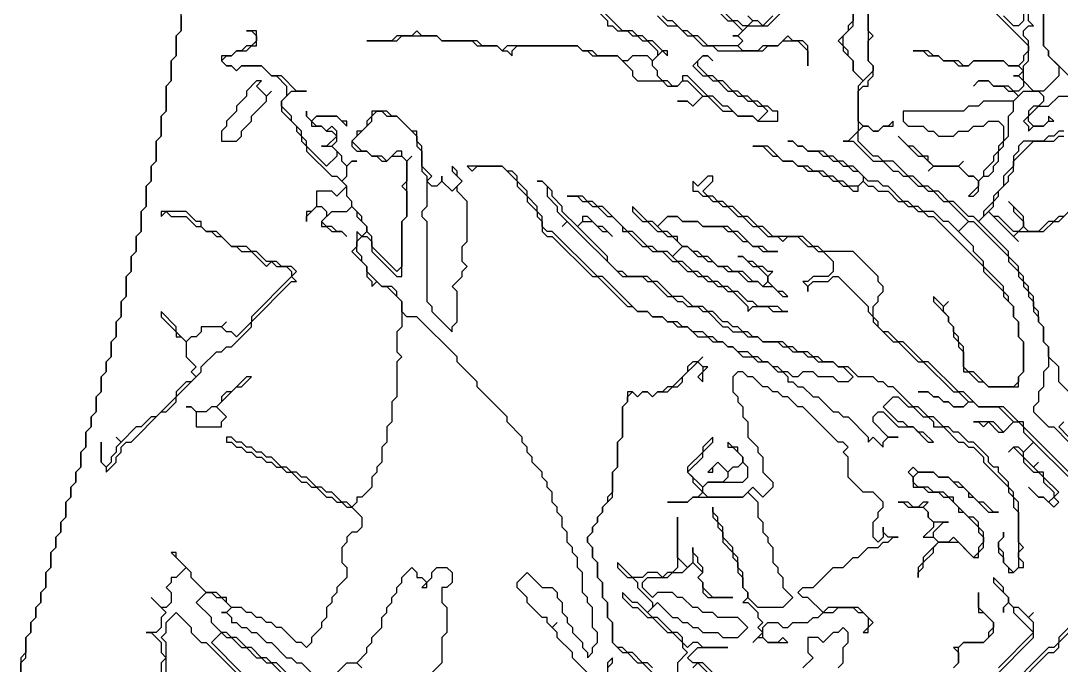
# Model space of a CAD drawing. Header units: metres. Extents: x 0 to 500, y 0 to 703.
# Drawn here: x 329.62 to 355.56, y 367.44 to 383.5 of the extents above; entities that cross this region are included whole.
import ezdxf

# ---------------------------------------------------------------- set-up
doc = ezdxf.new("R2010")
doc.units = ezdxf.units.M

msp = doc.modelspace()

# ---------------------------------------------------------------- linework, layer by layer
for points in [[(350.75, 384.375), (350.75, 382.5), (350.875, 382.375), (350.875, 382.25), (350.625, 382), (350.375, 382.25), (350.375, 382.5), (350.25, 382.625), (350.25, 382.75), (350.125, 382.875), (350.125, 383.125), (350.375, 383.375), (350.375, 384.125)], [(355.625, 380.75), (355.5, 380.75), (355.375, 380.625), (355.25, 380.625), (355.125, 380.5), (354.625, 380.5), (354.5, 380.375), (354.5, 380.25), (354.375, 380.125), (354.375, 379.875), (354.125, 379.625), (354.125, 379.375), (353.875, 379.125), (353.875, 379), (353.625, 378.75), (353.625, 378.625), (353.5, 378.5), (353.375, 378.625), (353.25, 378.625), (352.875, 379), (352.75, 379), (352.5, 379.25), (352.375, 379.25), (352.25, 379.375), (352.125, 379.375), (351.875, 379.625), (351.75, 379.625), (351.375, 380), (351.125, 380), (351, 380.125), (350.875, 380.125), (350.5, 380.5), (350.5, 380.75), (350.625, 380.875), (350.75, 380.875), (350.875, 380.75), (351, 380.75), (351.125, 380.875), (351.375, 380.875), (351.375, 381), (351.25, 380.875), (351.125, 380.875), (351, 380.75), (350.875, 380.75), (350.75, 380.875), (350.625, 380.875), (350.5, 381), (350.5, 381.75), (350.625, 381.875), (350.75, 381.875), (350.75, 382), (350.875, 382.125), (350.875, 382.375), (350.75, 382.5), (350.75, 383), (350.875, 383.125), (350.75, 383.25), (350.75, 384.375)], [(355.125, 384.25), (355.125, 382.875), (355.25, 382.75), (355.25, 382.625), (355.5, 382.375), (355.5, 382.125), (355.125, 381.75), (354.875, 381.75), (354.625, 382), (354.625, 382.375), (354.75, 382.5), (354.75, 383), (354.625, 383.125), (354.625, 383.25), (354.75, 383.375), (354.875, 383.375), (354.75, 383.5), (354.75, 384.25)], [(355.75, 382.125), (355.25, 382.625), (355.25, 382.75), (355.125, 382.875), (355.125, 384.25)], [(329.625, 367.125), (329.625, 367.5), (329.75, 367.625), (329.75, 368.125), (329.875, 368.25), (329.875, 368.5), (330, 368.625), (330, 368.875), (330.125, 369), (330.125, 369.25), (330.25, 369.375), (330.25, 369.75), (330.375, 369.875), (330.375, 370.25), (330.5, 370.375), (330.5, 370.625), (330.625, 370.75), (330.625, 371), (330.75, 371.125), (330.75, 371.5), (330.875, 371.625), (330.875, 371.875), (331, 372), (331, 372.25), (331.125, 372.375), (331.125, 372.75), (331.25, 372.875), (331.25, 373.25), (331.375, 373.375), (331.375, 373.625), (331.5, 373.75), (331.5, 374.125), (331.625, 374.25), (331.625, 374.625), (331.75, 374.75), (331.75, 375), (331.875, 375.125), (331.875, 375.5), (332, 375.625), (332, 376), (332.125, 376.125), (332.125, 376.5), (332.25, 376.625), (332.25, 377.125), (332.375, 377.25), (332.375, 377.625), (332.5, 377.75), (332.5, 378.125), (332.625, 378.25), (332.625, 378.75), (332.75, 378.875), (332.75, 379.375), (332.875, 379.5), (332.875, 379.875), (333, 380), (333, 380.5), (333.125, 380.625), (333.125, 381.125), (333.25, 381.25), (333.25, 381.875), (333.375, 382), (333.375, 382.5), (333.5, 382.625), (333.5, 383.125), (333.625, 383.25), (333.625, 384.125)], [(350.375, 384), (350.375, 383.5), (350.25, 383.375), (350.25, 383.25), (350, 383), (350.125, 382.875), (350.125, 382.75), (350.375, 382.5), (350.375, 382.25), (350.625, 382), (350.5, 381.875), (350.5, 380.75), (350.25, 380.5), (350.125, 380.5), (350.375, 380.5), (350.875, 380), (351.125, 380), (351.375, 379.75), (351.5, 379.75), (351.625, 379.625), (351.75, 379.625), (352, 379.375), (352.125, 379.375), (352.25, 379.25), (352.375, 379.25), (352.625, 379), (352.75, 379), (353.25, 378.5), (353, 378.25), (352.75, 378.5), (352.625, 378.5), (352.375, 378.75), (352.125, 378.75), (352, 378.875), (351.875, 378.875), (351.75, 379), (351.625, 379), (351.25, 379.375), (351.125, 379.375), (351, 379.5), (350.75, 379.5), (350.375, 379.875), (350.25, 379.875), (350.125, 380), (350, 380), (349.875, 380.125), (349.75, 380.125), (349.625, 380.25), (349.25, 380.25), (349.125, 380.375), (349, 380.375), (348.875, 380.5), (348.75, 380.5), (348.875, 380.5), (349, 380.375), (349.125, 380.375), (349.25, 380.25), (349.5, 380.25), (349.625, 380.125), (349.75, 380.125), (349.875, 380), (350, 380), (350.125, 379.875), (350.25, 379.875), (350.375, 379.75), (350.5, 379.75), (350.625, 379.625), (350.625, 379.5), (350.5, 379.375), (350.25, 379.375), (350.125, 379.5), (350, 379.5), (349.875, 379.625), (349.75, 379.625), (349.625, 379.75), (349.375, 379.75), (349.25, 379.875), (349, 379.875), (348.875, 380), (348.625, 380), (348.25, 380.375), (347.875, 380.375), (348.125, 380.375), (348.375, 380.125), (348.5, 380.125), (348.625, 380), (348.875, 380), (349, 379.875), (349.125, 379.875), (349.25, 379.75), (349.5, 379.75), (349.625, 379.625), (349.75, 379.625), (349.875, 379.5), (350, 379.5), (350.125, 379.375), (350.25, 379.375), (350.375, 379.25), (350.5, 379.25), (350.5, 379.375), (350.625, 379.5), (350.75, 379.375), (350.875, 379.375), (351, 379.25), (351.25, 379.25), (351.5, 379), (351.625, 379), (351.75, 378.875), (351.875, 378.875), (352, 378.75), (352.125, 378.75), (352.25, 378.625), (352.375, 378.625), (353.625, 377.375), (353.625, 377.25), (354.125, 376.75), (354.125, 376.625), (354.375, 376.375), (354.375, 376.125), (354.5, 376), (354.5, 375.625), (354.625, 375.5), (354.625, 374.75), (354.5, 374.625), (354.5, 374.5), (354.375, 374.375), (353.75, 374.375), (353.375, 374.75), (353.25, 374.75), (353.125, 374.875), (353.125, 375.375), (353, 375.5), (353, 375.625), (352.875, 375.75), (352.875, 375.875), (352.75, 376), (352.75, 376.125), (352.625, 376.25), (352.625, 376.375), (352.75, 376.5), (352.625, 376.375), (352.375, 376.625), (352.375, 376.5), (352.75, 376.125), (352.75, 376), (352.875, 375.875), (352.875, 375.625), (353, 375.5), (353, 375.375), (353.125, 375.25), (353.125, 374.75), (353.25, 374.75), (353.5, 374.5), (353.625, 374.5), (353.75, 374.375), (354.5, 374.375), (354.5, 374.625), (354.625, 374.75), (354.625, 375.5), (354.5, 375.625), (354.5, 376), (354.375, 376.125), (354.375, 376.375), (354.25, 376.5), (354.25, 376.625), (354.125, 376.75), (354.125, 376.875), (353.625, 377.375), (353.625, 377.5), (353.375, 377.75), (353.375, 377.875), (353, 378.25), (353.25, 378.5), (353.375, 378.5), (354.25, 377.625), (354.25, 377.5), (354.5, 377.25), (354.5, 377.125), (354.625, 377), (354.625, 376.875), (354.75, 376.75), (354.75, 376.625), (354.875, 376.5), (354.875, 376.25), (355, 376.125), (355, 376), (355.125, 375.875), (355.125, 375.5), (355.25, 375.375), (355.25, 374.875), (355.125, 374.75), (355.125, 374.375), (355, 374.25), (355, 374), (354.875, 373.875), (354.875, 373.75), (355.25, 373.375), (355.375, 373.375), (355.75, 373)], [(333.625, 383.625), (333.625, 383.25), (333.5, 383.125), (333.5, 382.625), (333.375, 382.5), (333.375, 382), (333.25, 381.875), (333.25, 381.25), (333.125, 381.125), (333.125, 380.625), (333, 380.5), (333, 380), (332.875, 379.875), (332.875, 379.5), (332.75, 379.375), (332.75, 378.875), (332.625, 378.75), (332.625, 378.25), (332.5, 378.125), (332.5, 377.75), (332.375, 377.625), (332.375, 377.25), (332.25, 377.125), (332.25, 376.625), (332.125, 376.5), (332.125, 376.125), (332, 376), (332, 375.625), (331.875, 375.5), (331.875, 375.125), (331.75, 375), (331.75, 374.75), (331.625, 374.625), (331.625, 374.25), (331.5, 374.125), (331.5, 373.75), (331.375, 373.625), (331.375, 373.375), (331.25, 373.25), (331.25, 372.875), (331.125, 372.75), (331.125, 372.375), (331, 372.25), (331, 372), (330.875, 371.875), (330.875, 371.625), (330.75, 371.5), (330.75, 371.125), (330.625, 371), (330.625, 370.75), (330.5, 370.625), (330.5, 370.375), (330.375, 370.25), (330.375, 369.875), (330.25, 369.75), (330.25, 369.375), (330.125, 369.25), (330.125, 369), (330, 368.875), (330, 368.625), (329.875, 368.5), (329.875, 368.25), (329.75, 368.125), (329.75, 367.75), (329.625, 367.625), (329.625, 367.125)], [(344, 383.75), (344.25, 383.5), (344.25, 383.375), (344.375, 383.375), (344.5, 383.25), (344.75, 383.25), (344.875, 383.125), (345, 383.125), (345.125, 383), (345.25, 383), (345.5, 382.75), (345.5, 382.625), (345.375, 382.5), (345.25, 382.625), (344.875, 382.625), (344.75, 382.5), (344.625, 382.5), (344.5, 382.625), (344, 382.625), (343.875, 382.75), (343.625, 382.75), (343.5, 382.875), (341.75, 382.875), (341.625, 382.75), (341.5, 382.875), (341.125, 382.875), (341, 383), (340.125, 383), (340, 383.125), (339.625, 383.125), (339.5, 383.25), (339.375, 383.125), (339, 383.125), (338.875, 383), (338.25, 383), (339, 383), (339.125, 383.125), (340, 383.125), (340.125, 383), (340.875, 383), (341, 382.875), (341.5, 382.875), (341.625, 382.75), (341.75, 382.75), (341.875, 382.625), (341.875, 382.75), (342, 382.875), (343.5, 382.875), (343.625, 382.75), (343.75, 382.75), (343.875, 382.625), (344.5, 382.625), (344.875, 382.25), (344.875, 382.125), (345, 382), (345.625, 382), (345.75, 381.875), (346, 381.875), (346.125, 382), (346.25, 382), (346.625, 381.625), (346.375, 381.375), (346.25, 381.5), (346, 381.5), (346.25, 381.5), (346.375, 381.375), (346.625, 381.625), (346.75, 381.625), (347.125, 381.25), (347.375, 381.25), (347.5, 381.125), (347.875, 381.125), (348, 381), (348.5, 381), (348.5, 381.25), (348.375, 381.25), (348.25, 381.375), (348.125, 381.375), (348, 381.5), (347.875, 381.5), (347.75, 381.625), (347.625, 381.625), (347.5, 381.75), (347.375, 381.75), (347.125, 382), (347, 382), (346.875, 382.125), (346.75, 382.125), (346.5, 382.375), (346.5, 382.5), (346.625, 382.625), (346.75, 382.625), (346.875, 382.5), (346.75, 382.625), (346.625, 382.625), (346.375, 382.375), (346.625, 382.125), (346.75, 382.125), (346.875, 382), (347, 382), (347.25, 381.75), (347.375, 381.75), (347.5, 381.625), (347.625, 381.625), (347.75, 381.5), (347.875, 381.5), (348, 381.375), (348.125, 381.375), (348.25, 381.25), (348, 381), (347.875, 381.125), (347.5, 381.125), (347.25, 381.375), (347.125, 381.375), (346.875, 381.625), (346.75, 381.625), (346.25, 382.125), (346.125, 382.125), (346.125, 382), (346, 381.875), (345.875, 381.875), (345.75, 382), (345.625, 382), (345.5, 382.125), (345.5, 382.25), (345.375, 382.375), (345.375, 382.5), (345.625, 382.75), (345.75, 382.625), (345.75, 382.75), (345.625, 382.75), (345.375, 383), (345.25, 383), (345.125, 383.125), (345, 383.125), (344.875, 383.25), (344.625, 383.25), (344.125, 383.75)], [(345.5, 383.625), (345.75, 383.375), (346, 383.375), (346.25, 383.125), (346.375, 383.125), (346.625, 382.875), (346.875, 382.875), (347, 382.75), (348.125, 382.75), (348.25, 382.875), (348.5, 382.875), (348.625, 383), (349, 383), (349.25, 382.75), (349.25, 382.375), (349.25, 382.875), (349.125, 383), (348.875, 383), (348.75, 383.125), (348.5, 382.875), (348.125, 382.875), (348, 382.75), (347.625, 382.75), (347.5, 382.875), (347.625, 383), (347.5, 383.125), (347.75, 383.375), (348.25, 383.375), (348.625, 383.75)], [(347, 383.75), (347.25, 383.5), (347.375, 383.5), (347.625, 383.25), (347.5, 383.125), (347.375, 383.125), (347.5, 383.125), (347.625, 383), (347.5, 382.875), (346.75, 382.875), (346.5, 383.125), (346.375, 383.125), (346.25, 383.25), (346.125, 383.25), (345.875, 383.5), (345.75, 383.5), (345.625, 383.625)], [(347.75, 383.625), (347.875, 383.5), (347.75, 383.375), (347.625, 383.375), (347.5, 383.5), (347.375, 383.5), (347.125, 383.75)], [(348.375, 383.625), (348.125, 383.375), (348, 383.5), (347.875, 383.5), (347.75, 383.625)], [(353.875, 383.75), (354.75, 382.875), (354.75, 382.75), (354.625, 382.625), (354.625, 382.5), (354.5, 382.375), (354.25, 382.375), (354.125, 382.5), (353.375, 382.5), (353.25, 382.375), (353.125, 382.375), (353, 382.5), (352.625, 382.5), (352.5, 382.625), (352.375, 382.625), (352.25, 382.75), (351.875, 382.75), (352.125, 382.75), (352.25, 382.625), (352.5, 382.625), (352.625, 382.5), (352.875, 382.5), (353, 382.375), (353.25, 382.375), (353.375, 382.5), (354.125, 382.5), (354.25, 382.375), (354.5, 382.375), (354.625, 382.25), (354.5, 382.125), (354.375, 382.125), (354.5, 382.125), (354.625, 382), (354.625, 381.875), (354.5, 381.75), (354.375, 381.75), (354.25, 381.875), (353.875, 381.875), (353.75, 382), (353.5, 382), (353.375, 381.875), (353.5, 382), (353.75, 382), (353.875, 381.875), (354.125, 381.875), (354.25, 381.75), (354.375, 381.75), (354.5, 381.625), (354.375, 381.5), (353.625, 381.5), (353.5, 381.375), (353.25, 381.375), (353.125, 381.25), (351.625, 381.25), (351.625, 381), (351.75, 380.875), (352.125, 380.875), (352.25, 380.75), (352.375, 380.75), (352.5, 380.625), (352.875, 380.625), (353, 380.75), (353.25, 380.75), (353.375, 380.875), (353.625, 380.875), (353.75, 381), (354, 381), (354.125, 380.875), (354.125, 380.5), (354, 380.375), (354, 380.25), (353.875, 380.125), (353.875, 380), (353.625, 379.75), (353.625, 379.625), (353.5, 379.5), (353.375, 379.625), (353.25, 379.625), (353, 379.875), (353.125, 380), (353, 379.875), (352.375, 379.875), (352.25, 380), (352.25, 380.125), (352.125, 380.125), (351.875, 380.375), (351.75, 380.375), (351.5, 380.625), (352, 380.125), (352.125, 380.125), (352.375, 379.875), (352.25, 379.75), (352.375, 379.875), (353, 379.875), (353.25, 379.625), (353.375, 379.625), (353.5, 379.5), (353.5, 379.375), (353.25, 379.125), (353.375, 379.125), (353.5, 379.25), (353.5, 379.5), (353.625, 379.625), (353.75, 379.625), (353.875, 379.75), (353.875, 379.875), (354, 380), (354, 380.25), (354.125, 380.375), (354.125, 380.5), (354.25, 380.625), (354.25, 381.125), (354.375, 381.25), (354.375, 381.5), (354.625, 381.75), (355, 381.75), (355.125, 381.625), (355.125, 381.5), (355, 381.375), (354.875, 381.375), (354.75, 381.25), (354.75, 381.125), (354.625, 381), (354.75, 380.875), (354.75, 380.75), (354.875, 380.875), (355.125, 380.875), (355.25, 381), (355.375, 381), (355.25, 381.125), (355.25, 381), (355.125, 380.875), (354.875, 380.875), (354.75, 381), (354.75, 381.125), (355, 381.375), (355.25, 381.375), (355.5, 381.625), (355.75, 381.625)], [(354.625, 383.875), (354.625, 383.5), (354.5, 383.375), (354.375, 383.375), (354.125, 383.625)], [(343.875, 367.125), (343.375, 367.625), (343.375, 367.75), (343, 368.125), (343, 368.25), (342.875, 368.375), (343, 368.5), (342.875, 368.375), (342.75, 368.5), (342.75, 368.625), (342.625, 368.625), (342.25, 369), (342.25, 369.125), (342, 369.375), (342, 369.5), (342.25, 369.75), (342.625, 369.375), (342.875, 369.375), (343, 369.25), (343, 369.125), (343.125, 369), (343.125, 368.75), (343.25, 368.625), (343.25, 368.5), (343.375, 368.375), (343.375, 368.25), (343.625, 368), (343.625, 367.875), (343.75, 367.75), (343.75, 367.625), (343.875, 367.75), (343.875, 367.875), (344, 368), (344, 368.25), (343.875, 368.375), (343.875, 368.875), (343.75, 369), (343.75, 369.125), (343.625, 369.25), (343.625, 369.75), (343.5, 369.875), (343.5, 370.125), (343.375, 370.25), (343.375, 370.375), (343.25, 370.5), (343.25, 370.75), (343.125, 370.875), (343.125, 371.125), (343, 371.25), (343, 371.375), (342.875, 371.5), (342.875, 371.75), (342.75, 371.875), (342.75, 372), (342.625, 372.125), (342.625, 372.25), (342.375, 372.5), (342.375, 372.625), (342.25, 372.75), (342.25, 372.875), (342.125, 373), (342.125, 373.125), (341.75, 373.5), (341.75, 373.625), (341, 374.375), (341, 374.5), (340.5, 375), (340.5, 375.125), (339.5, 376.125), (339.25, 376.125), (339.125, 376.25), (339.125, 376.5), (339, 376.625), (339, 376.75), (338.875, 376.875), (338.625, 376.875), (338.25, 377.25), (338.25, 377.375), (338.125, 377.5), (338.125, 377.625), (338, 377.75), (338, 378), (338.125, 378.125), (338.25, 378.125), (338.375, 378), (338.375, 377.75), (339, 377.125), (339.125, 377.125), (339.125, 378.5), (339.25, 378.625), (339.25, 380), (339.375, 380.125), (339.25, 380), (339.125, 380.125), (339.125, 380.25), (339, 380.25), (338.75, 380), (338.625, 380.125), (338.375, 380.125), (338.25, 380.25), (338.125, 380.25), (337.875, 380.5), (338.375, 381), (338.375, 381.125), (338.5, 381.25), (338.625, 381.25), (338.75, 381.125), (339, 381.125), (339.5, 380.625), (339.5, 380.375), (339.625, 380.25), (339.625, 379.75), (339.75, 379.625), (339.75, 378.875), (339.625, 378.75), (339.625, 378.625), (339.75, 378.5), (339.75, 376.5), (339.875, 376.375), (339.875, 376.25), (340.375, 375.75), (340.375, 375.875), (340.5, 376), (340.5, 376.75), (340.375, 376.875), (340.625, 377.125), (340.625, 377.25), (340.75, 377.375), (340.625, 377.5), (340.625, 377.875), (340.75, 378), (340.75, 379), (340.5, 379.25), (340.5, 379.375), (340.625, 379.5), (340.5, 379.625), (340.5, 379.75), (340.375, 379.875), (340.375, 379.75), (340.625, 379.5), (340.375, 379.25), (340.125, 379.5), (340.125, 379.625), (340.125, 379.5), (340, 379.375), (339.875, 379.375), (339.75, 379.5), (339.875, 379.625), (339.625, 379.875), (339.625, 380.375), (339.5, 380.5), (339.5, 380.75), (339.375, 380.75), (339, 381.125), (338.875, 381.125), (338.75, 381.25), (338.375, 381.25), (338.375, 381.125), (338.25, 381), (338.25, 380.875), (338.125, 380.75), (338, 380.75), (338, 380.625), (337.875, 380.5), (337.875, 380.375), (338, 380.25), (338.25, 380.25), (338.375, 380.125), (338.5, 380.125), (338.625, 380), (338.75, 380), (338.875, 380.125), (339.125, 380.125), (339.25, 380), (339.25, 379.5), (339.125, 379.375), (339.25, 379.25), (339.25, 378.625), (339.125, 378.5), (339.125, 377.375), (339, 377.25), (338.375, 377.875), (338.375, 378.125), (338.25, 378.25), (338.25, 378.375), (338.125, 378.5), (338.125, 378.625), (337.875, 378.875), (337.875, 379), (337.75, 379.125), (337.75, 379.375), (337.625, 379.5), (337.75, 379.625), (337.75, 379.875), (337.875, 380), (338, 380), (337.875, 380), (337.75, 379.875), (337.625, 380), (337.625, 380.125), (337.375, 380.375), (337.5, 380.5), (337.5, 380.75), (337.375, 380.875), (337.25, 380.75), (337.125, 380.875), (337, 380.875), (336.875, 381), (337, 381.125), (337.5, 381.125), (337.75, 380.875), (337.75, 381), (337.625, 381), (337.5, 381.125), (337, 381.125), (336.875, 381), (336.75, 381.125), (336.75, 381.25), (336.75, 381.125), (336.875, 381), (336.875, 380.875), (337.125, 380.875), (337.25, 380.75), (337.375, 380.75), (337.5, 380.625), (337.25, 380.375), (337.125, 380.375), (337.375, 380.375), (337.5, 380.25), (337.5, 380.125), (337.25, 379.875), (336.75, 380.375), (336.75, 380.5), (336.625, 380.625), (336.625, 380.75), (336.375, 381), (336.375, 381.125), (336.125, 381.375), (336.125, 381.5), (336.375, 381.75), (336.75, 381.75), (336.5, 381.75), (336.125, 382.125), (335.875, 382.125), (335.625, 382.375), (335.125, 382.375), (335, 382.25), (334.875, 382.375), (334.75, 382.375), (334.625, 382.5), (334.75, 382.625), (334.875, 382.625), (335, 382.75), (335.25, 382.75), (335.375, 382.875), (335.5, 382.875), (335.5, 383.25), (335.25, 383.25), (335.375, 383.25), (335.5, 383.125), (335.5, 383), (335.375, 382.875), (335.25, 382.875), (335.125, 382.75), (335, 382.75), (334.875, 382.625), (334.625, 382.625), (334.625, 382.5), (334.75, 382.375), (334.875, 382.375), (335, 382.25), (335.125, 382.375), (335.625, 382.375), (335.875, 382.125), (336, 382.125), (336.25, 381.875), (336.25, 381.625), (336.125, 381.5), (336.125, 381.25), (336.5, 380.875), (336.5, 380.75), (336.625, 380.625), (336.625, 380.5), (336.75, 380.375), (336.75, 380.25), (337.375, 379.625), (337.5, 379.625), (337.75, 379.375), (337.5, 379.125), (337.375, 379.25), (337, 379.25), (337, 378.875), (336.875, 378.75), (336.75, 378.75), (336.75, 378.5), (336.75, 378.625), (337, 378.875), (337.125, 378.875), (337.25, 378.75), (337.25, 378.625), (337.125, 378.5), (337.125, 378.375), (337.25, 378.375), (337.375, 378.25), (337.625, 378.25), (337.75, 378.125), (337.625, 378.25), (337.5, 378.25), (337.375, 378.375), (337.25, 378.375), (337.125, 378.5), (337.375, 378.75), (337.75, 378.75), (337.875, 378.875), (338, 378.75), (338, 378.625), (338.25, 378.375), (338.25, 378.25), (338.125, 378.125), (338, 378.25), (338, 377.875), (337.875, 377.75), (338.25, 377.375), (338.25, 377.125), (338.375, 377), (338.375, 376.875), (338.5, 377), (338.625, 376.875), (338.75, 376.875), (339.125, 376.5), (339.125, 375.875), (339, 375.75), (339, 375.25), (339.125, 375.125), (339, 375), (339, 374.125), (338.875, 374), (338.875, 373.5), (338.75, 373.375), (338.75, 373), (338.625, 372.875), (338.625, 372.5), (338.5, 372.375), (338.5, 372.25), (338.375, 372.125), (338.375, 371.875), (338.125, 371.625), (338, 371.625), (338, 371.5), (337.875, 371.375), (337.75, 371.5), (337.625, 371.5), (337.375, 371.75), (337.25, 371.75), (337.125, 371.875), (337, 371.875), (336.75, 372.125), (336.625, 372.125), (336.5, 372.25), (336.375, 372.25), (336.25, 372.375), (336.125, 372.375), (335.875, 372.625), (335.75, 372.625), (335.625, 372.75), (335.5, 372.75), (335.375, 372.875), (335.25, 372.875), (335.125, 373), (335, 373), (334.875, 373.125), (334.75, 373.125), (334.75, 373), (334.875, 373), (335, 372.875), (335.125, 372.875), (335.25, 372.75), (335.375, 372.75), (335.5, 372.625), (335.625, 372.625), (335.75, 372.5), (335.875, 372.5), (336, 372.375), (336.125, 372.375), (336.25, 372.25), (336.375, 372.25), (336.625, 372), (336.75, 372), (336.875, 371.875), (337, 371.875), (337.25, 371.625), (337.375, 371.625), (337.5, 371.5), (337.625, 371.5), (337.75, 371.375), (337.875, 371.375), (338.125, 371.125), (338.125, 370.875), (338, 370.75), (337.875, 370.75), (337.75, 370.625), (337.75, 370.5), (337.625, 370.375), (337.625, 370), (337.75, 369.875), (337.75, 369.625), (337.5, 369.375), (337.5, 369.25), (337.375, 369.125), (337.375, 369), (337.25, 368.875), (337.25, 368.625), (337.125, 368.5), (337.125, 368.375), (336.875, 368.125), (336.875, 368), (336.75, 367.875), (336.625, 368), (336.5, 368), (336.125, 368.375), (336, 368.375), (335.875, 368.5), (335.75, 368.5), (335.625, 368.625), (335.5, 368.625), (335.375, 368.75), (335.25, 368.75), (335.125, 368.875), (334.875, 368.875), (334.75, 369), (334.75, 369.125), (334.625, 369.125), (334.5, 369.25), (334.25, 369.25), (333.875, 369.625), (333.875, 369.75), (333.5, 370.125), (333.5, 370.25), (333.375, 370.25), (333.75, 369.875), (333.5, 369.625), (333.375, 369.625), (333.375, 369.5), (333.25, 369.375), (333.375, 369.25), (333.375, 369), (333.25, 368.875), (333.125, 368.875), (332.875, 369.125), (333.25, 368.75), (333.125, 368.625), (333.125, 368.375), (333, 368.25), (332.75, 368.25), (332.875, 368.25), (333.125, 368), (333.125, 367.75), (333.25, 367.625), (333.125, 367.5), (333.125, 366.75)], [(355.625, 378.625), (355.5, 378.625), (355.375, 378.5), (355.25, 378.5), (355, 378.25), (354.75, 378.25), (354.625, 378.375), (354.625, 378.625), (354.25, 379), (354.375, 378.875), (354.375, 378.75), (354.625, 378.5), (354.625, 378.375), (354.5, 378.25), (354.375, 378.25), (354, 378.625), (353.875, 378.625), (353.75, 378.75), (353.875, 378.875), (353.875, 379), (354, 379.125), (354, 379.25), (354.25, 379.5), (354.25, 379.625), (354.375, 379.75), (354.375, 380), (354.875, 380.5), (355.375, 380.5), (355.5, 380.625), (355.625, 380.625)], [(355.75, 372.25), (354.625, 373.375), (354.625, 373.5), (354.5, 373.5), (354.125, 373.875), (353.5, 373.875), (353.125, 374.25), (353, 374.25), (352.25, 375), (352.125, 375), (351.625, 375.5), (351.5, 375.5), (351.25, 375.75), (351.125, 375.75), (351, 375.875), (351, 376), (350.875, 376.125), (350.875, 376.375), (351, 376.5), (351, 376.625), (351.125, 376.75), (351.125, 376.875), (351, 377), (351, 377.125), (350.375, 377.75), (349.625, 377.75), (349.5, 377.875), (349.375, 377.875), (349.125, 378.125), (348.375, 378.125), (348.125, 378.375), (348, 378.375), (347.75, 378.625), (347.625, 378.625), (347.375, 378.875), (347.25, 378.875), (347.125, 379), (347, 379), (346.875, 379.125), (346.75, 379.125), (346.625, 379.25), (346.875, 379.5), (346.875, 379.625), (346.75, 379.625), (346.5, 379.375), (346.375, 379.5), (346.375, 379.25), (346.5, 379.25), (346.625, 379.125), (346.75, 379.125), (346.875, 379), (347, 379), (347.125, 378.875), (347.25, 378.875), (347.5, 378.625), (347.625, 378.625), (347.875, 378.375), (348, 378.375), (348.25, 378.125), (348.5, 378.125), (348.625, 378), (348.75, 378.125), (349, 378.125), (349.25, 377.875), (349.375, 377.875), (349.5, 377.75), (349.625, 377.75), (349.875, 377.5), (349.875, 377.25), (349.75, 377.125), (349.375, 377.125), (349.25, 377), (349.125, 377), (349.25, 376.875), (349.25, 376.75), (349.25, 376.875), (349.375, 377), (349.75, 377), (349.875, 377.125), (350, 377.125), (350.75, 376.375), (350.75, 376.25), (350.875, 376.125), (350.875, 376), (351.375, 375.5), (351.5, 375.5), (352, 375), (352.125, 375), (352.875, 374.25), (353, 374.25), (353.25, 374), (353.125, 373.875), (352.875, 373.875), (352.75, 374), (352.625, 374), (352.5, 374.125), (352.375, 374.125), (352.25, 374.25), (352, 374.25), (352.25, 374.25), (352.375, 374.125), (352.5, 374.125), (352.625, 374), (352.75, 374), (352.875, 373.875), (353.125, 373.875), (353.25, 374), (353.375, 374), (353.5, 373.875), (354, 373.875), (354.375, 373.5), (354.125, 373.25), (353.875, 373.5), (353.375, 373.5), (353.5, 373.5), (353.625, 373.375), (353.75, 373.5), (354, 373.25), (354.125, 373.25), (354.375, 373.5), (354.5, 373.5), (354.625, 373.375), (354.625, 373.25), (354.875, 373), (354.625, 372.75), (354.5, 372.875), (354.375, 372.875), (354.25, 372.75), (354.375, 372.875), (354.625, 372.625), (354.625, 372.5), (354.875, 372.25), (355, 372.25), (355.125, 372.125), (355.125, 372), (355.375, 371.75), (355.375, 371.625), (355.25, 371.5), (355.125, 371.625), (355, 371.625), (354.75, 371.875), (355, 371.625), (355.125, 371.625), (355.375, 371.375), (355.5, 371.5), (355.375, 371.625), (355.5, 371.75), (355.125, 372.125), (355.125, 372.25), (355, 372.25), (354.875, 372.375), (355, 372.5), (354.875, 372.375), (354.625, 372.625), (354.625, 372.75), (354.875, 373), (355.75, 372.125)], [(355.75, 374.25), (355.5, 374.5), (355.5, 374.875), (355.25, 375.125), (355.25, 375.375), (355.125, 375.5), (355.125, 375.875), (355, 376), (355, 376.25), (354.875, 376.375), (354.875, 376.625), (354.75, 376.75), (354.75, 376.875), (354.625, 377), (354.625, 377.125), (354.5, 377.25), (354.5, 377.375), (354.25, 377.625), (354.25, 377.75), (353.5, 378.5), (353.75, 378.75), (354.5, 378), (354.375, 378.125), (354.5, 378.25), (355.125, 378.25), (355.375, 378.5), (355.5, 378.5), (355.75, 378.75)], [(345.375, 367.375), (345.25, 367.5), (345.125, 367.5), (344.875, 367.75), (344.75, 367.75), (344.625, 367.875), (344.5, 367.875), (344.375, 368), (344.375, 368.5), (344.25, 368.625), (344.25, 369), (344.125, 369.125), (344.125, 369.5), (344, 369.625), (344, 370), (343.875, 370.125), (343.875, 370.375), (343.75, 370.5), (343.75, 370.625), (343.875, 370.75), (343.875, 370.875), (344, 371), (344, 371.125), (344.125, 371.25), (344.125, 371.375), (344.375, 371.625), (344.375, 372.25), (344.5, 372.375), (344.5, 373), (344.625, 373.125), (344.625, 373.875), (344.75, 374), (344.75, 374.125), (344.875, 374.25), (345, 374.125), (345.125, 374.25), (345.25, 374.25), (345.375, 374.125), (345.5, 374.25), (345.75, 374.25), (345.875, 374.375), (346, 374.375), (346.125, 374.5), (346.125, 374.625), (346.5, 375), (346.625, 374.875), (346.625, 374.75), (346.5, 374.625), (346.625, 374.5), (346.625, 374.75), (346.75, 374.875), (346.625, 374.875), (346.5, 375), (346.625, 375.125), (346.5, 375), (346.375, 375), (346.25, 374.875), (346.25, 374.75), (345.875, 374.375), (345.75, 374.375), (345.625, 374.25), (345.5, 374.25), (345.375, 374.125), (345.25, 374.25), (345.125, 374.25), (345, 374.125), (344.875, 374.25), (344.75, 374.25), (344.75, 374), (344.625, 373.875), (344.625, 373.125), (344.5, 373), (344.5, 372.375), (344.375, 372.25), (344.375, 371.75), (344.25, 371.625), (344.25, 371.5), (344.125, 371.375), (344.125, 371.25), (344, 371.125), (344, 371), (343.875, 370.875), (343.875, 370.75), (343.75, 370.625), (343.75, 370.5), (343.875, 370.375), (343.875, 370.125), (344, 370), (344, 369.625), (344.125, 369.5), (344.125, 369.125), (344.25, 369), (344.25, 368.625), (344.375, 368.5), (344.375, 368), (344.625, 367.75), (344.75, 367.75), (345, 367.5), (345.125, 367.5), (345.5, 367.125)], [(355.75, 373.125), (355.5, 373.375), (355.625, 373.5)], [(346.875, 367.25), (346.625, 367.5), (346.375, 367.5), (346.25, 367.625), (346.5, 367.875), (347.25, 367.875), (346.625, 367.875), (346.5, 368), (346.375, 368), (346.25, 367.875), (346.125, 368), (346.125, 368.125), (346, 368.25), (345.875, 368.25), (345.5, 368.625), (345.375, 368.625), (345.25, 368.75), (345.5, 369), (345.875, 368.625), (346, 368.625), (346.125, 368.5), (346.25, 368.5), (346.375, 368.375), (346.5, 368.375), (346.625, 368.25), (347, 368.25), (347.125, 368.125), (347.5, 368.125), (347.75, 368.375), (347.5, 368.625), (347, 368.625), (346.875, 368.75), (346.625, 368.75), (346.5, 368.875), (346.375, 368.875), (346.125, 369.125), (346, 369.125), (345.875, 369.25), (345.5, 369.25), (345.375, 369.125), (345.125, 369.375), (345.125, 369.5), (345.25, 369.625), (345.75, 369.625), (345.875, 369.75), (346.125, 369.75), (346.375, 370), (346.625, 369.75), (346.5, 369.625), (346.625, 369.5), (346.625, 369.25), (346.75, 369.125), (347.375, 369.125), (346.875, 369.125), (346.625, 369.375), (346.625, 369.5), (346.5, 369.625), (346.625, 369.75), (346.625, 369.875), (346.5, 370), (346.5, 370.125), (346.375, 370.25), (346.375, 370.375), (346.375, 370), (346.25, 369.875), (346, 370.125), (346, 371.125), (346, 369.875), (345.875, 369.75), (345.75, 369.75), (345.625, 369.625), (345.5, 369.75), (345.25, 369.75), (345.125, 369.625), (344.875, 369.625), (344.5, 370), (344.5, 369.875), (344.75, 369.625), (344.875, 369.625), (345, 369.5), (345, 369.375), (345.375, 369), (345.375, 368.875), (345.25, 368.75), (345, 369), (344.875, 369), (344.625, 369.25), (344.625, 369.125), (344.875, 368.875), (345, 368.875), (345.25, 368.625), (345.375, 368.625), (345.75, 368.25), (345.875, 368.25), (346.125, 368), (346.125, 367.875), (346.25, 367.75), (346, 367.5), (346, 367)], [(338.125, 367.375), (338, 367.5), (338.25, 367.75), (338.25, 367.875), (338.375, 368), (338.375, 368.125), (338.625, 368.375), (338.625, 368.625), (338.75, 368.75), (338.75, 368.875), (338.875, 369), (338.875, 369.125), (339, 369.25), (339, 369.375), (339.125, 369.5), (339.125, 369.625), (339.375, 369.875), (339.5, 369.75), (339.5, 369.625), (339.625, 369.625), (339.75, 369.5), (339.625, 369.375), (339.75, 369.375), (339.75, 369.5), (339.875, 369.625), (339.875, 369.75), (340, 369.875), (340.25, 369.875), (340.375, 369.75), (340.375, 369.5), (340.25, 369.375), (340.125, 369.375), (340.125, 369), (340.25, 368.875), (340.25, 368.25), (340.125, 368.125), (340.125, 367.5), (339.875, 367.25)], [(353.875, 367.125), (354.875, 368.125), (354.875, 368.5), (354.75, 368.625), (354.875, 368.75), (354.75, 368.625), (354.5, 368.875), (354.375, 368.875), (354.25, 369), (354.25, 369.125), (354.125, 369.25), (354.125, 369.375), (353.875, 369.625), (353.875, 369.5), (354.25, 369.125), (354.25, 369), (354.125, 368.875), (354.125, 368.75), (354.125, 368.875), (354.25, 369), (354.375, 368.875), (354.375, 368.75), (354.875, 368.25), (354, 367.375)], [(336.25, 367.25), (336, 367.5), (335.875, 367.5), (335.75, 367.625), (335.625, 367.625), (335.375, 367.875), (335.25, 367.875), (335, 368.125), (334.875, 368.125), (334.75, 368.25), (334.625, 368.25), (334.375, 368.5), (334.375, 368.625), (334, 369), (334.25, 369.25), (334.375, 369.25), (334.5, 369.125), (334.625, 369.125), (334.875, 368.875), (334.75, 368.75), (334.625, 368.75), (334.75, 368.75), (334.875, 368.625), (334.875, 368.5), (335, 368.5), (335.125, 368.375), (335.25, 368.375), (335.375, 368.25), (335.5, 368.25), (335.75, 368), (335.875, 368), (336.25, 367.625), (336.375, 367.625), (336.5, 367.5), (336.625, 367.5), (337, 367.125)], [(352.875, 367.375), (353, 367.5), (353, 367.875), (353.125, 368), (353.625, 368), (353.875, 368.25), (353.875, 368.5), (353.5, 368.875), (353.5, 369.25), (353.5, 368.75), (353.625, 368.75), (353.875, 368.5), (353.875, 368.375), (353.75, 368.25), (353.75, 368.125), (353.625, 368), (353.125, 368), (353, 367.875), (352.875, 367.875), (353, 367.75), (353, 367.5), (352.875, 367.375)], [(333.25, 367.125), (333.25, 368), (333.125, 368.125), (333.25, 368.25), (333.25, 368.5), (333.5, 368.75), (333.875, 368.375), (333.875, 368.25), (334.125, 368), (334.25, 368), (335, 367.25)], [(350, 367.375), (350.125, 367.5), (350.125, 367.875), (350.25, 368), (350.25, 368.25), (350.125, 368.375), (350, 368.25), (349.875, 368.25), (349.625, 368), (349.5, 368.125), (349.25, 368.125), (349.25, 367.75), (349.375, 367.625), (349.125, 367.375)], [(355.75, 368.375), (355.5, 368.125), (355.5, 368), (355.375, 367.875), (355.25, 367.875), (354.125, 366.75)], [(354.375, 366.875), (355.25, 367.75), (355.375, 367.75), (355.5, 367.875), (355.5, 368), (355.875, 368.375)], [(335.125, 367.25), (334.375, 368), (334.625, 368.25), (334.75, 368.125), (334.875, 368.125), (335.125, 367.875), (335.25, 367.875), (335.5, 367.625), (335.625, 367.625), (335.75, 367.5), (335.875, 367.5), (336.125, 367.25)], [(344.25, 367.375), (344.375, 367.5), (344.375, 367.625), (344.25, 367.5), (344.25, 367.125)], [(337.375, 367.125), (337.75, 367.5), (338, 367.5), (338.125, 367.375)], [(346.375, 367.375), (346.5, 367.5), (346.75, 367.25)]]:
    msp.add_lwpolyline(points)
for points in [[(335.5, 382), (335.25, 381.75), (335.25, 381.625), (335, 381.375), (335, 381.25), (334.75, 381), (334.75, 380.875), (334.625, 380.75), (334.625, 380.5), (335, 380.5), (335.125, 380.625), (335.125, 380.75), (335.375, 381), (335.375, 381.125), (335.75, 381.5), (335.75, 381.625), (335.875, 381.75), (335.75, 381.625), (335.5, 381.875), (335.625, 382)], [(340.75, 379.875), (340.875, 379.75), (341, 379.875), (341.625, 379.875), (342, 379.5), (342, 379.375), (342.25, 379.125), (342.25, 379), (342.5, 378.75), (342.5, 378.625), (342.625, 378.5), (342.625, 378.25), (342.75, 378.125), (342.875, 378.125), (343.875, 377.125), (344, 377.125), (344.75, 376.375), (344.875, 376.375), (345, 376.25), (345.25, 376.25), (345.375, 376.125), (345.625, 376.125), (345.75, 376), (345.875, 376), (346, 375.875), (346.25, 375.875), (346.5, 375.625), (346.75, 375.625), (346.875, 375.5), (347.125, 375.5), (347.25, 375.375), (347.375, 375.375), (347.625, 375.125), (347.875, 375.125), (348, 375), (348.25, 375), (348.5, 374.75), (348.625, 374.75), (348.75, 374.625), (348.75, 374.5), (348.875, 374.5), (349, 374.375), (349.125, 374.375), (349.375, 374.125), (349.5, 374.125), (349.875, 373.75), (350, 373.75), (350.125, 373.625), (350.25, 373.625), (350.75, 373.125), (350.75, 373), (350.875, 373.125), (351.125, 372.875), (351.125, 373), (351.25, 373.125), (351.5, 373.125), (351.25, 373.125), (350.875, 373.5), (350.875, 373.625), (351, 373.75), (351.125, 373.75), (351.5, 373.375), (351.875, 373.375), (352.25, 373), (352.375, 373), (352.125, 373.25), (352, 373.25), (351.875, 373.375), (351.75, 373.375), (351.625, 373.5), (351.5, 373.5), (351.125, 373.875), (351.375, 374.125), (351.5, 374.125), (351.75, 373.875), (351.875, 373.875), (352.125, 373.625), (352.25, 373.625), (352.375, 373.5), (352.375, 373.375), (352.625, 373.375), (353, 373), (353.125, 373), (353.25, 372.875), (353.375, 372.875), (353.625, 372.625), (353.625, 372.5), (354.25, 371.875), (354.25, 371.75), (354.375, 371.625), (354.375, 371.375), (354.5, 371.25), (354.5, 369.875), (354.375, 369.75), (354.125, 370), (354.125, 370.25), (354, 370.375), (354, 370.5), (354.125, 370.625), (354.125, 370.75), (354.125, 370.625), (354, 370.5), (354, 370.25), (354.125, 370.125), (354.125, 370), (354.25, 369.875), (354.25, 369.75), (354.375, 369.75), (354.5, 369.875), (354.625, 369.875), (354.625, 370), (354.5, 370.125), (354.5, 370.25), (354.625, 370.375), (354.5, 370.5), (354.5, 371.5), (354.375, 371.625), (354.375, 371.75), (354.25, 371.875), (354.25, 372), (354, 372.25), (354, 372.375), (353.875, 372.375), (353.75, 372.5), (353.75, 372.625), (353.375, 373), (353.25, 373), (353, 373.25), (352.875, 373.25), (352.75, 373.375), (352.625, 373.375), (352.375, 373.625), (352.25, 373.625), (352, 373.875), (351.875, 373.875), (351.375, 374.375), (351.25, 374.375), (351.125, 374.5), (351, 374.5), (350.875, 374.625), (350.5, 374.625), (350.25, 374.875), (350, 374.875), (349.875, 375), (349.625, 375), (349.5, 375.125), (349.375, 375.125), (349.25, 375.25), (349, 375.25), (348.875, 375.375), (348.75, 375.375), (348.625, 375.5), (348.125, 375.5), (348, 375.625), (347.875, 375.625), (347.75, 375.75), (347.625, 375.75), (347.5, 375.875), (347.375, 375.875), (347.25, 376), (347.125, 376), (346.875, 376.25), (346.75, 376.25), (346.625, 376.375), (346.375, 376.375), (346.125, 376.625), (345.875, 376.625), (345.5, 377), (345.375, 377), (345.25, 377.125), (344.75, 377.125), (344.625, 377.25), (344.5, 377.25), (344.25, 377.5), (344.25, 377.625), (343.5, 378.375), (343.625, 378.5), (343.875, 378.5), (344.125, 378.25), (344.25, 378.25), (344.375, 378.125), (344.125, 378.375), (344, 378.375), (343.75, 378.625), (343.625, 378.625), (343.625, 378.5), (343.5, 378.375), (343.125, 378.75), (343.125, 378.875), (342.875, 379.125), (342.875, 379.25), (342.625, 379.5), (342.5, 379.5), (342.625, 379.5), (342.75, 379.375), (342.75, 379.125), (343, 378.875), (343, 378.75), (343.25, 378.5), (343.125, 378.375), (343.25, 378.5), (344.625, 377.125), (345.125, 377.125), (345.25, 377), (345.375, 377), (345.75, 376.625), (345.875, 376.625), (346, 376.5), (346.125, 376.5), (346.25, 376.375), (346.5, 376.375), (346.625, 376.25), (346.75, 376.25), (347.125, 375.875), (347.25, 375.875), (347.375, 375.75), (347.625, 375.75), (347.75, 375.625), (348, 375.625), (348.125, 375.5), (348.5, 375.5), (348.625, 375.375), (348.75, 375.375), (348.875, 375.25), (349.125, 375.25), (349.25, 375.125), (349.375, 375.125), (349.5, 375), (349.875, 375), (350, 374.875), (350.125, 374.875), (350.375, 374.625), (350.25, 374.5), (350, 374.5), (349.875, 374.625), (349.5, 374.625), (349.375, 374.75), (349.125, 374.75), (349, 374.625), (348.875, 374.625), (348.75, 374.75), (348.625, 374.75), (348.5, 374.875), (348.375, 374.875), (348.25, 375), (348.125, 375), (348, 375.125), (347.875, 375.125), (347.75, 375.25), (347.5, 375.25), (347.375, 375.375), (347.25, 375.375), (347.125, 375.5), (347, 375.5), (346.875, 375.625), (346.75, 375.625), (346.625, 375.75), (346.375, 375.75), (346.25, 375.875), (346.125, 375.875), (346, 376), (345.75, 376), (345.625, 376.125), (345.375, 376.125), (345.25, 376.25), (345, 376.25), (344.125, 377.125), (344, 377.125), (342.875, 378.25), (342.75, 378.25), (342.625, 378.375), (342.625, 378.625), (342.5, 378.75), (342.5, 378.875), (342.25, 379.125), (342.25, 379.25), (342, 379.5), (342, 379.625), (341.875, 379.75), (341.75, 379.75), (341.625, 379.875)], [(343.25, 379.125), (343.5, 379.125), (343.625, 379), (343.75, 379), (343.875, 378.875), (344, 378.875), (344.25, 378.625), (344.375, 378.625), (344.625, 378.375), (344.625, 378.25), (344.75, 378.25), (345.125, 377.875), (345.25, 377.875), (345.375, 377.75), (345.625, 377.75), (345.875, 377.5), (346, 377.5), (346.25, 377.25), (346.375, 377.25), (346.5, 377.125), (346.625, 377.125), (346.75, 377), (346.875, 377), (347, 376.875), (347.125, 376.875), (347.25, 376.75), (347.375, 376.75), (347.75, 376.375), (347.75, 376.25), (347.875, 376.375), (348.25, 376.375), (348.375, 376.25), (348.75, 376.25), (348.625, 376.25), (348.5, 376.375), (348, 376.375), (347.875, 376.5), (347.75, 376.5), (347.5, 376.75), (347.375, 376.75), (347.25, 376.875), (347.125, 376.875), (347, 377), (346.875, 377), (346.75, 377.125), (346.625, 377.125), (346.5, 377.25), (346.375, 377.25), (346.125, 377.5), (346, 377.5), (345.875, 377.625), (346.125, 377.875), (346.25, 377.875), (346.5, 377.625), (346.625, 377.625), (346.75, 377.5), (346.875, 377.5), (347, 377.375), (347.125, 377.375), (347.25, 377.25), (347.5, 377.25), (347.75, 377), (348, 377), (348.125, 376.875), (348.375, 376.875), (348.625, 376.625), (348.75, 376.625), (348.625, 376.75), (348.5, 376.75), (348.25, 377), (348.25, 377.125), (348.375, 377.25), (348.25, 377.25), (348.125, 377.375), (348, 377.375), (347.875, 377.5), (347.75, 377.5), (347.625, 377.625), (347.5, 377.625), (347.625, 377.625), (347.875, 377.375), (348, 377.375), (348.25, 377.125), (348.25, 377), (348.125, 376.875), (348, 377), (347.875, 377), (347.625, 377.25), (347.375, 377.25), (347.25, 377.375), (347, 377.375), (346.75, 377.625), (346.625, 377.625), (346.5, 377.75), (346.375, 377.75), (346.25, 377.875), (346.125, 377.875), (346, 378), (346, 378.125), (345.875, 378.125), (345.75, 378.25), (345.625, 378.25), (345.5, 378.375), (345.75, 378.625), (346, 378.625), (346.125, 378.5), (346.5, 378.5), (346.625, 378.375), (347.125, 378.375), (347.25, 378.25), (347.375, 378.25), (347.625, 378), (347.75, 378), (347.875, 377.875), (348, 377.875), (348.125, 377.75), (348.5, 377.75), (348.25, 377.75), (348.125, 377.875), (347.875, 377.875), (347.5, 378.25), (347.375, 378.25), (347.25, 378.375), (346.625, 378.375), (346.5, 378.5), (346.125, 378.5), (346, 378.625), (345.75, 378.625), (345.5, 378.375), (345.375, 378.5), (345.25, 378.5), (344.875, 378.875), (344.875, 378.75), (345.125, 378.5), (345.25, 378.5), (345.5, 378.25), (345.625, 378.25), (345.75, 378.125), (345.875, 378.125), (346.125, 377.875), (345.875, 377.625), (345.75, 377.75), (345.5, 377.75), (345.375, 377.875), (345.25, 377.875), (344.875, 378.25), (344.75, 378.25), (344.125, 378.875), (344, 378.875), (343.875, 379), (343.75, 379), (343.625, 379.125)], [(333.125, 378.75), (333.125, 378.625), (333.25, 378.75), (333.375, 378.625), (333.75, 378.625), (334, 378.375), (334.125, 378.375), (334.25, 378.25), (334.375, 378.25), (334.5, 378.125), (334.625, 378.125), (334.875, 377.875), (335, 377.875), (335.125, 377.75), (335.375, 377.75), (335.75, 377.375), (335.875, 377.5), (336, 377.375), (336.25, 377.375), (336.375, 377.25), (336.375, 377.125), (335.375, 376.125), (335.375, 376), (335, 375.625), (334.875, 375.75), (334.75, 375.75), (334.625, 375.875), (334.75, 376), (334.625, 375.875), (334.125, 375.875), (334.125, 375.75), (334, 375.625), (333.875, 375.625), (333.75, 375.5), (333.5, 375.75), (333.5, 375.875), (333.125, 376.25), (333.125, 376.125), (333.5, 375.75), (333.5, 375.625), (333.625, 375.625), (333.75, 375.5), (333.75, 375.125), (334, 374.875), (333.875, 374.75), (334, 374.625), (333.875, 374.5), (333.75, 374.5), (333.5, 374.25), (333.5, 374.125), (333, 373.625), (332.875, 373.625), (332.625, 373.375), (332.5, 373.375), (332.125, 373), (332, 373.125), (332.125, 373), (332, 372.875), (332, 372.75), (331.875, 372.625), (331.875, 372.5), (331.75, 372.375), (331.625, 372.5), (331.625, 373), (331.625, 372.5), (331.75, 372.375), (331.75, 372.25), (332, 372.5), (332, 372.625), (332.125, 372.75), (332.125, 372.875), (332.25, 373), (332.375, 373), (333.125, 373.75), (333.25, 373.75), (333.5, 374), (333.5, 374.125), (334.125, 374.75), (334.125, 374.875), (334.5, 375.25), (334.625, 375.25), (334.75, 375.375), (334.875, 375.375), (335.375, 375.875), (335.375, 376), (336.375, 377), (336.5, 377), (336.375, 377.125), (336.5, 377.25), (336.375, 377.375), (336.125, 377.375), (336, 377.5), (335.75, 377.5), (335.5, 377.75), (335.375, 377.75), (335.25, 377.875), (334.875, 377.875), (334.5, 378.25), (334.25, 378.25), (334.125, 378.375), (334.125, 378.5), (334, 378.5), (333.75, 378.75)], [(335.25, 374.625), (334.875, 374.25), (334.75, 374.25), (334.625, 374.125), (334.625, 374), (334.5, 373.875), (334.375, 373.875), (334.25, 373.75), (334, 373.75), (333.875, 373.875), (333.75, 373.875), (333.875, 373.875), (334, 373.75), (334, 373.375), (334.625, 373.375), (334.625, 373.5), (334.75, 373.625), (334.5, 373.875), (335, 374.375), (335.125, 374.375), (335.375, 374.625)], [(347.5, 374.75), (347.375, 374.625), (347.375, 374.25), (347.5, 374.125), (347.5, 374), (347.625, 373.875), (347.625, 373.625), (347.75, 373.5), (347.75, 373.125), (348, 372.875), (348, 372.75), (348.125, 372.625), (348.125, 372.25), (348.375, 372), (348.375, 371.875), (348.125, 371.625), (347.875, 371.875), (347.625, 371.625), (346.75, 371.625), (346.625, 371.75), (346.625, 371.875), (346.75, 372), (347.625, 372), (347.75, 372.125), (347.75, 372.375), (347.625, 372.5), (347.625, 372.625), (347.5, 372.75), (347.5, 372.875), (347.375, 372.875), (347.25, 373), (347.25, 372.875), (347.375, 372.875), (347.625, 372.625), (347.625, 372.5), (347.5, 372.375), (347.375, 372.375), (347.25, 372.25), (347, 372.5), (346.75, 372.25), (346.875, 372.25), (346.875, 372.375), (347, 372.5), (347.25, 372.25), (347.25, 372.125), (347.125, 372), (346.75, 372), (346.625, 371.875), (346.25, 372.25), (346.625, 372.625), (346.625, 372.75), (346.875, 373), (346.875, 373.125), (346.625, 372.875), (346.625, 372.75), (346.25, 372.375), (346.25, 372.25), (346.375, 372.125), (346.375, 372), (346.625, 371.75), (346.5, 371.625), (346.375, 371.625), (346.25, 371.5), (345.75, 371.5), (346.25, 371.5), (346.375, 371.625), (347.625, 371.625), (347.75, 371.75), (348, 371.5), (348, 371.125), (348.125, 371), (348.125, 370.75), (348.25, 370.625), (348.25, 370.5), (348.375, 370.375), (348.375, 370), (348.5, 369.875), (348.5, 369.75), (348.625, 369.625), (348.625, 369.375), (348.875, 369.125), (348.625, 368.875), (348, 368.875), (347.75, 369.125), (347.75, 369.25), (347.625, 369.375), (347.625, 369.75), (347.5, 369.875), (347.5, 370.125), (347.375, 370.25), (347.375, 370.375), (347.125, 370.625), (347.125, 370.875), (347, 371), (347, 371.125), (346.875, 371.25), (346.875, 371.375), (346.875, 371.125), (347, 371), (347, 370.875), (347.125, 370.75), (347.125, 370.5), (347.375, 370.25), (347.375, 370.125), (347.5, 370), (347.5, 369.75), (347.625, 369.625), (347.625, 369.375), (347.75, 369.25), (347.75, 369.125), (347.625, 369), (347.75, 369), (348, 368.75), (348, 368.625), (348.125, 368.5), (348, 368.375), (348.125, 368.25), (347.875, 368), (348, 368.125), (348.125, 368.125), (348.25, 368), (348.75, 368), (348.625, 368.125), (348.5, 368), (348.25, 368), (348.125, 368.125), (348.125, 368.375), (348.25, 368.5), (348.5, 368.5), (348.625, 368.375), (348.75, 368.375), (348.875, 368.5), (349.25, 368.5), (349.375, 368.625), (349.5, 368.625), (349.625, 368.75), (349.875, 368.75), (350, 368.875), (350.375, 368.875), (350.5, 368.75), (350.625, 368.75), (350.75, 368.625), (350.75, 368.375), (350.625, 368.25), (350.75, 368.25), (350.75, 368.375), (350.875, 368.5), (350.5, 368.875), (349.75, 368.875), (349.625, 368.75), (349.25, 369.125), (349.125, 369.125), (349, 369.25), (349.125, 369.375), (349.375, 369.375), (349.875, 369.875), (350.125, 369.875), (350.375, 370.125), (350.5, 370.125), (350.75, 370.375), (351, 370.375), (351.125, 370.5), (351.25, 370.5), (351.375, 370.625), (351.5, 370.625), (351.25, 370.625), (351.125, 370.75), (351.125, 370.875), (351.125, 370.625), (351, 370.5), (350.875, 370.625), (350.875, 371), (351, 371.125), (351, 371.25), (351.125, 371.375), (351.125, 371.5), (350.875, 371.75), (350.625, 371.75), (350.25, 372.125), (350.25, 372.625), (350.125, 372.75), (350.25, 372.875), (350.125, 373), (350, 373), (349.125, 373.875), (349, 373.875), (348.75, 374.125), (348.625, 374.125), (348.5, 374.25), (348.375, 374.25), (348.25, 374.375), (348.125, 374.375), (347.875, 374.625), (347.75, 374.625), (347.625, 374.75)], [(351.875, 372.375), (351.75, 372.25), (351.875, 372.125), (351.875, 371.875), (352.125, 371.875), (352.25, 371.75), (352.5, 371.75), (352.625, 371.625), (352.75, 371.625), (353, 371.375), (353, 371.25), (353.125, 371.25), (353.5, 370.875), (353.5, 370.75), (353.625, 370.625), (353.625, 370.5), (353.5, 370.375), (353.5, 370.25), (353.375, 370.125), (352.875, 370.625), (352.75, 370.5), (352.5, 370.5), (352.375, 370.625), (352.375, 370.75), (352.625, 371), (352.75, 371), (352.375, 371), (352.25, 371.125), (352.25, 371.25), (352.125, 371.375), (352.25, 371.5), (352.125, 371.5), (352, 371.375), (351.875, 371.375), (351.75, 371.5), (351.5, 371.5), (351.625, 371.5), (351.75, 371.375), (352.125, 371.375), (352.25, 371.25), (352.25, 371.125), (352.375, 371), (352.375, 370.875), (352.125, 370.625), (352.375, 370.625), (352.5, 370.5), (352.125, 370.125), (352.125, 370), (352, 369.875), (352, 369.625), (352, 369.75), (352.125, 369.875), (352.125, 370), (352.375, 370.25), (352.375, 370.375), (352.5, 370.5), (353, 370.5), (353.375, 370.125), (353.5, 370.125), (353.5, 370.25), (353.625, 370.375), (353.625, 370.75), (353.5, 370.875), (353.5, 371), (353.375, 371.125), (353.25, 371.125), (352.875, 371.5), (352.875, 371.625), (352.75, 371.625), (352.625, 371.75), (352.375, 371.75), (352.25, 371.875), (352, 371.875), (351.875, 372), (351.875, 372.125), (352, 372.25), (352.375, 372.25), (352.5, 372.125), (352.75, 372.125), (353, 371.875), (353.125, 371.875), (353.25, 371.75), (353.25, 371.625), (353.375, 371.625), (353.75, 371.25), (354, 371.25), (353.875, 371.25), (353.625, 371.5), (353.5, 371.5), (353, 372), (352.875, 372), (352.75, 372.125), (352.5, 372.125), (352.375, 372.25), (352, 372.25)]]:
    msp.add_lwpolyline(points, close=True)

doc.saveas('drawing.dxf')
